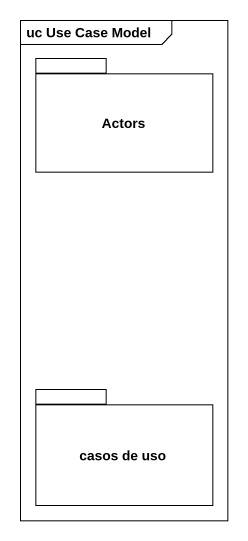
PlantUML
@startuml
mainframe uc Use Case Model
package Actors {
}
package "casos de uso" as casos_de_uso {
}
@enduml
